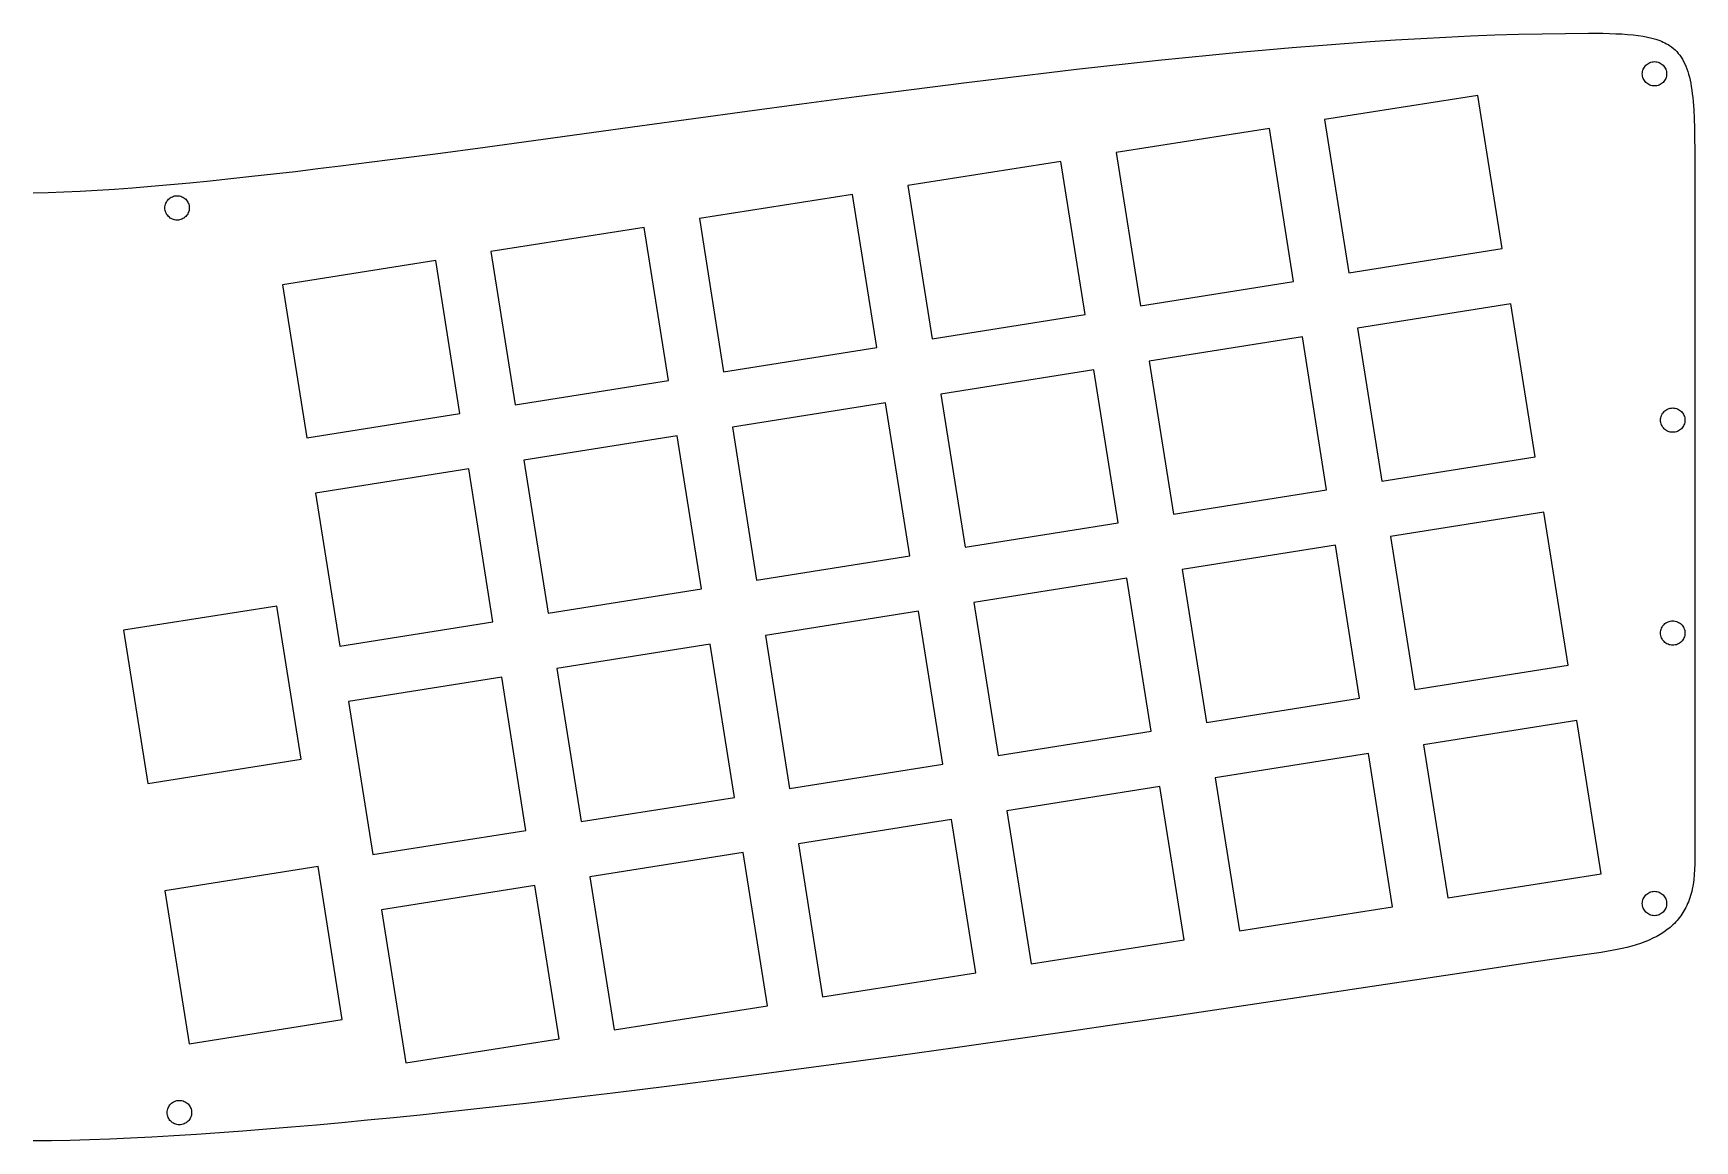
# Model space of a CAD drawing. Extents: x 5 to 305, y 5 to 105.
# Drawn here: x 155 to 305, y 5 to 105 of the extents above; entities that cross this region are included whole.
import ezdxf

# ---------------------------------------------------------------- set-up
doc = ezdxf.new("R2010")
doc.units = 0
doc.layers.get('0').update_dxf_attribs({"linetype": 'CONTINUOUS'})

msp = doc.modelspace()

# ---------------------------------------------------------------- linework, layer by layer
at = {"color": 7}
for p, q in [((266.27486, 103.500027), (268.658515, 103.706801)), ((268.658515, 103.706801), (271.023735, 103.900657)), ((271.023735, 103.900657), (273.369037, 104.080964)), ((273.369037, 104.080964), (275.69294, 104.247091)), ((275.69294, 104.247091), (277.99396, 104.398408)), ((277.99396, 104.398408), (280.270615, 104.534284)), ((280.270615, 104.534284), (282.52142, 104.65409)), ((282.52142, 104.65409), (284.744895, 104.757193)), ((284.744895, 104.757193), (286.939556, 104.842965)), ((286.939556, 104.842965), (289.103919, 104.910774)), ((289.103919, 104.910774), (291.236504, 104.959989)), ((291.236504, 104.959989), (293.335825, 104.989981)), ((293.335825, 104.989981), (295.400402, 105.000118)), ((295.400402, 105.000118), (296.065614, 104.997908)), ((296.065614, 104.997908), (296.699824, 104.990705)), ((296.699824, 104.990705), (297.303758, 104.977646)), ((297.303758, 104.977646), (297.87814, 104.95787)), ((297.87814, 104.95787), (298.423695, 104.930517)), ((298.423695, 104.930517), (298.941149, 104.894723)), ((298.941149, 104.894723), (299.431225, 104.849629)), ((299.431225, 104.849629), (299.89465, 104.794372)), ((299.89465, 104.794372), (300.332147, 104.728092)), ((300.332147, 104.728092), (300.744442, 104.649926)), ((300.744442, 104.649926), (301.132259, 104.559013)), ((301.132259, 104.559013), (301.496325, 104.454492)), ((301.496325, 104.454492), (301.669676, 104.396859)), ((301.669676, 104.396859), (301.837362, 104.335501)), ((301.837362, 104.335501), (301.999472, 104.27031)), ((301.999472, 104.27031), (302.156097, 104.201179)), ((302.156097, 104.201179), (302.307327, 104.128)), ((302.307327, 104.128), (302.453254, 104.050665)), ((302.453254, 104.050665), (302.593967, 103.969066)), ((302.593967, 103.969066), (302.729558, 103.883097)), ((302.729558, 103.883097), (302.904097, 103.760318)), ((302.904097, 103.760318), (303.069745, 103.629167)), ((303.069745, 103.629167), (303.226722, 103.489379)), ((249.197668, 101.743855), (251.668846, 102.023403)), ((251.668846, 102.023403), (254.131968, 102.294447)), ((254.131968, 102.294447), (256.585553, 102.556356)), ((256.585553, 102.556356), (259.028118, 102.808499)), ((259.028118, 102.808499), (261.458179, 103.050245)), ((261.458179, 103.050245), (263.874254, 103.280965)), ((263.874254, 103.280965), (266.27486, 103.500027)), ((300.455339, 101.950313), (300.518621, 102.034994)), ((300.518621, 102.034994), (300.589577, 102.113126)), ((300.589577, 102.113126), (300.667653, 102.184153)), ((300.667653, 102.184153), (300.752301, 102.247517)), ((300.752301, 102.247517), (300.842968, 102.302662)), ((300.842968, 102.302662), (300.939103, 102.349029)), ((300.939103, 102.349029), (301.040156, 102.386063)), ((301.040156, 102.386063), (301.145575, 102.413205)), ((301.145575, 102.413205), (301.254809, 102.429899)), ((301.254809, 102.429899), (301.367307, 102.435587)), ((301.367307, 102.435587), (301.479578, 102.429899)), ((301.367307, 102.435587), (301.367307, 102.435587)), ((301.479578, 102.429899), (301.588643, 102.413205)), ((301.588643, 102.413205), (301.693946, 102.386063)), ((301.693946, 102.386063), (301.794929, 102.349029)), ((301.794929, 102.349029), (301.891035, 102.302662)), ((301.891035, 102.302662), (301.981707, 102.247517)), ((301.981707, 102.247517), (302.066388, 102.184153)), ((302.066388, 102.184153), (302.14452, 102.113126)), ((302.14452, 102.113126), (302.215547, 102.034994)), ((302.215547, 102.034994), (302.278911, 101.950313)), ((303.226722, 103.489379), (303.375249, 103.340694)), ((303.375249, 103.340694), (303.515547, 103.182848)), ((303.515547, 103.182848), (303.647837, 103.015579)), ((303.647837, 103.015579), (303.772338, 102.838624)), ((303.772338, 102.838624), (303.889273, 102.651722)), ((303.889273, 102.651722), (303.998862, 102.45461)), ((303.998862, 102.45461), (304.101326, 102.247025)), ((304.101326, 102.247025), (304.196886, 102.028705)), ((304.196886, 102.028705), (304.285762, 101.799388)), ((234.284487, 99.923273), (239.262065, 100.553223)), ((239.262065, 100.553223), (241.750634, 100.860486)), ((241.750634, 100.860486), (244.23708, 101.161765)), ((244.23708, 101.161765), (246.719919, 101.456432)), ((246.719919, 101.456432), (249.197668, 101.743855)), ((300.267632, 101.335913), (300.273306, 101.448184)), ((300.273306, 101.223415), (300.267632, 101.335913)), ((300.273306, 101.448184), (300.289958, 101.557249)), ((300.289958, 101.11418), (300.273306, 101.223415)), ((300.289958, 101.557249), (300.317039, 101.662552)), ((300.317039, 101.008762), (300.289958, 101.11418)), ((300.317039, 101.662552), (300.353997, 101.763535)), ((300.353997, 100.907709), (300.317039, 101.008762)), ((300.353997, 101.763535), (300.40028, 101.859641)), ((300.40028, 100.811574), (300.353997, 100.907709)), ((300.40028, 101.859641), (300.455339, 101.950313)), ((300.455339, 100.720907), (300.40028, 100.811574)), ((300.518621, 100.636259), (300.455339, 100.720907)), ((300.589577, 100.558182), (300.518621, 100.636259)), ((300.667653, 100.487227), (300.589577, 100.558182)), ((302.14452, 100.558182), (302.066388, 100.487227)), ((302.215547, 100.636259), (302.14452, 100.558182)), ((302.278911, 100.720907), (302.215547, 100.636259)), ((302.278911, 101.950313), (302.334056, 101.859641)), ((302.334056, 100.811574), (302.278911, 100.720907)), ((302.334056, 101.859641), (302.380423, 101.763535)), ((302.380423, 100.907709), (302.334056, 100.811574)), ((302.380423, 101.763535), (302.417457, 101.662552)), ((302.417457, 101.008762), (302.380423, 100.907709)), ((302.417457, 101.662552), (302.444599, 101.557249)), ((302.444599, 101.11418), (302.417457, 101.008762)), ((302.444599, 101.557249), (302.461293, 101.448184)), ((302.461293, 101.223415), (302.444599, 101.11418)), ((302.461293, 101.448184), (302.466981, 101.335913)), ((302.466981, 101.335913), (302.461293, 101.223415)), ((304.285762, 101.799388), (304.368175, 101.558811)), ((304.368175, 101.558811), (304.444347, 101.306711)), ((304.444347, 101.306711), (304.514498, 101.042827)), ((304.514498, 101.042827), (304.578848, 100.766896)), ((304.578848, 100.766896), (304.637619, 100.478655)), ((224.369089, 98.619324), (229.316208, 99.276958)), ((229.316208, 99.276958), (234.284487, 99.923273)), ((285.415137, 99.387367), (271.586523, 97.197664)), ((287.604839, 85.560131), (285.415137, 99.387367)), ((300.752301, 100.423945), (300.667653, 100.487227)), ((300.842968, 100.368886), (300.752301, 100.423945)), ((300.939103, 100.322603), (300.842968, 100.368886)), ((301.040156, 100.285645), (300.939103, 100.322603)), ((301.145575, 100.258564), (301.040156, 100.285645)), ((301.254809, 100.241912), (301.145575, 100.258564)), ((301.367307, 100.236238), (301.254809, 100.241912)), ((301.479578, 100.241912), (301.367307, 100.236238)), ((301.588643, 100.258564), (301.479578, 100.241912)), ((301.693946, 100.285645), (301.588643, 100.258564)), ((301.794929, 100.322603), (301.693946, 100.285645)), ((301.891035, 100.368886), (301.794929, 100.322603)), ((301.981707, 100.423945), (301.891035, 100.368886)), ((302.066388, 100.487227), (301.981707, 100.423945)), ((304.637619, 100.478655), (304.691031, 100.177843)), ((304.691031, 100.177843), (304.739306, 99.864196)), ((304.739306, 99.864196), (304.782664, 99.537452)), ((304.782664, 99.537452), (304.821326, 99.197349)), ((304.821326, 99.197349), (304.855512, 98.843625)), ((209.773325, 96.628944), (219.454995, 97.955414)), ((219.454995, 97.955414), (224.369089, 98.619324)), ((304.855512, 98.843625), (304.911342, 98.094262)), ((304.911342, 98.094262), (304.951921, 97.287264)), ((200.366097, 95.337902), (209.773325, 96.628944)), ((266.599403, 96.408048), (252.772168, 94.216967)), ((268.790484, 82.579435), (266.599403, 96.408048)), ((271.586523, 97.197664), (273.776226, 83.370429)), ((304.951921, 97.287264), (304.979016, 96.420531)), ((304.979016, 96.420531), (304.994392, 95.491965)), ((191.328211, 94.122643), (195.795055, 94.718278)), ((195.795055, 94.718278), (200.366097, 95.337902)), ((304.994392, 95.491965), (304.999817, 94.499465)), ((180.694811, 92.771616), (182.754564, 93.023521)), ((182.754564, 93.023521), (186.977426, 93.556043)), ((186.977426, 93.556043), (191.328211, 94.122643)), ((247.78367, 93.427352), (233.956434, 91.237649)), ((249.97475, 79.600116), (247.78367, 93.427352)), ((252.772168, 94.216967), (254.961871, 80.389732)), ((304.999817, 94.499465), (305.004468, 81.530189)), ((169.153198, 91.500889), (170.972136, 91.680869)), ((170.972136, 91.680869), (172.834916, 91.874413)), ((172.834916, 91.874413), (174.740056, 92.08089)), ((174.740056, 92.08089), (176.686074, 92.29967)), ((176.686074, 92.29967), (178.671487, 92.530122)), ((178.671487, 92.530122), (180.694811, 92.771616)), ((155.000357, 90.595482), (156.357982, 90.625013)), ((156.357982, 90.625013), (157.772795, 90.673783)), ((157.772795, 90.673783), (159.243313, 90.741161)), ((159.243313, 90.741161), (160.768054, 90.826516)), ((160.768054, 90.826516), (162.345535, 90.929219)), ((162.345535, 90.929219), (163.974272, 91.048638)), ((163.974272, 91.048638), (165.652784, 91.184143)), ((165.652784, 91.184143), (167.379587, 91.335104)), ((167.141061, 89.927305), (167.212016, 90.00551)), ((167.212016, 90.00551), (167.290093, 90.076594)), ((167.290093, 90.076594), (167.37474, 90.140001)), ((167.37474, 90.140001), (167.465407, 90.195176)), ((167.379587, 91.335104), (169.153198, 91.500889)), ((167.465407, 90.195176), (167.561542, 90.241564)), ((167.561542, 90.241564), (167.662595, 90.27861)), ((167.662595, 90.27861), (167.768014, 90.305759)), ((167.768014, 90.305759), (167.877248, 90.322455)), ((167.877248, 90.322455), (167.989746, 90.328144)), ((167.989746, 90.328144), (168.102017, 90.322455)), ((167.989746, 90.328144), (167.989746, 90.328144)), ((168.102017, 90.322455), (168.211083, 90.305759)), ((168.211083, 90.305759), (168.316386, 90.27861)), ((168.316386, 90.27861), (168.417369, 90.241564)), ((168.417369, 90.241564), (168.513475, 90.195176)), ((168.513475, 90.195176), (168.604147, 90.140001)), ((168.604147, 90.140001), (168.688827, 90.076594)), ((168.688827, 90.076594), (168.76696, 90.00551)), ((168.76696, 90.00551), (168.837986, 89.927305)), ((228.967936, 90.448033), (215.140701, 88.256952)), ((231.157639, 76.61942), (228.967936, 90.448033)), ((233.956434, 91.237649), (236.146137, 77.409036)), ((166.890072, 89.227091), (166.895745, 89.339605)), ((166.895745, 89.11482), (166.890072, 89.227091)), ((166.895745, 89.339605), (166.912397, 89.448883)), ((166.912397, 89.005755), (166.895745, 89.11482)), ((166.912397, 89.448883), (166.939478, 89.554369)), ((166.939478, 88.900452), (166.912397, 89.005755)), ((166.939478, 89.554369), (166.976436, 89.65551)), ((166.976436, 88.799469), (166.939478, 88.900452)), ((166.976436, 89.65551), (167.02272, 89.75175)), ((167.02272, 88.703363), (166.976436, 88.799469)), ((167.02272, 89.75175), (167.077778, 89.842533)), ((167.077778, 88.612691), (167.02272, 88.703363)), ((167.077778, 89.842533), (167.141061, 89.927305)), ((167.141061, 88.52801), (167.077778, 88.612691)), ((167.212016, 88.449878), (167.141061, 88.52801)), ((168.837986, 88.52801), (168.76696, 88.449878)), ((168.837986, 89.927305), (168.901351, 89.842533)), ((168.901351, 88.612691), (168.837986, 88.52801)), ((168.901351, 89.842533), (168.956495, 89.75175)), ((168.956495, 88.703363), (168.901351, 88.612691)), ((168.956495, 89.75175), (169.002863, 89.65551)), ((169.002863, 88.799469), (168.956495, 88.703363)), ((169.002863, 89.65551), (169.039896, 89.554369)), ((169.039896, 88.900452), (169.002863, 88.799469)), ((169.039896, 89.554369), (169.067038, 89.448883)), ((169.067038, 89.005755), (169.039896, 88.900452)), ((169.067038, 89.448883), (169.083732, 89.339605)), ((169.083732, 89.11482), (169.067038, 89.005755)), ((169.083732, 89.339605), (169.089421, 89.227091)), ((169.089421, 89.227091), (169.083732, 89.11482)), ((167.290093, 88.378851), (167.212016, 88.449878)), ((167.37474, 88.315487), (167.290093, 88.378851)), ((167.465407, 88.260342), (167.37474, 88.315487)), ((167.561542, 88.213975), (167.465407, 88.260342)), ((167.662595, 88.176941), (167.561542, 88.213975)), ((167.768014, 88.149799), (167.662595, 88.176941)), ((167.877248, 88.133105), (167.768014, 88.149799)), ((167.989746, 88.127417), (167.877248, 88.133105)), ((168.102017, 88.133105), (167.989746, 88.127417)), ((168.211083, 88.149799), (168.102017, 88.133105)), ((168.316386, 88.176941), (168.211083, 88.149799)), ((168.417369, 88.213975), (168.316386, 88.176941)), ((168.513475, 88.260342), (168.417369, 88.213975)), ((168.604147, 88.315487), (168.513475, 88.260342)), ((168.688827, 88.378851), (168.604147, 88.315487)), ((168.76696, 88.449878), (168.688827, 88.378851)), ((210.152203, 87.467336), (196.324967, 85.277634)), ((212.341905, 73.640101), (210.152203, 87.467336)), ((215.140701, 88.256952), (217.330404, 74.429717)), ((273.776226, 83.370429), (287.604839, 85.560131)), ((191.336469, 84.48664), (177.510612, 82.296937)), ((193.526172, 70.659405), (191.336469, 84.48664)), ((196.324967, 85.277634), (198.51467, 71.44902)), ((254.961871, 80.389732), (268.790484, 82.579435)), ((177.510612, 82.296937), (179.700315, 68.469702)), ((305.004468, 81.530189), (305.003951, 62.249927)), ((236.146137, 77.409036), (249.97475, 79.600116)), ((288.394455, 80.573011), (274.56722, 78.383309)), ((290.584158, 66.744398), (288.394455, 80.573011)), ((274.56722, 78.383309), (276.756923, 64.554695)), ((217.330404, 74.429717), (231.157639, 76.61942)), ((269.5801, 77.592315), (255.751487, 75.402612)), ((271.769803, 63.763701), (269.5801, 77.592315)), ((255.751487, 75.402612), (257.942567, 61.573999)), ((198.51467, 71.44902), (212.341905, 73.640101)), ((250.764366, 74.611618), (236.935753, 72.421915)), ((252.954069, 60.784383), (250.764366, 74.611618)), ((236.935753, 72.421915), (239.126834, 58.593302)), ((179.700315, 68.469702), (193.526172, 70.659405)), ((231.948633, 71.632299), (218.12002, 69.441219)), ((234.138336, 57.803686), (231.948633, 71.632299)), ((302.002346, 70.494471), (302.048734, 70.590577)), ((302.048734, 70.590577), (302.103909, 70.681249)), ((302.103909, 70.681249), (302.167316, 70.765929)), ((302.167316, 70.765929), (302.238399, 70.844062)), ((302.238399, 70.844062), (302.316605, 70.915088)), ((302.316605, 70.915088), (302.401376, 70.978453)), ((302.401376, 70.978453), (302.49216, 71.033597)), ((302.49216, 71.033597), (302.588399, 71.079965)), ((302.588399, 71.079965), (302.68954, 71.116998)), ((302.68954, 71.116998), (302.795027, 71.14414)), ((302.795027, 71.14414), (302.904305, 71.160834)), ((302.904305, 71.160834), (303.016819, 71.166523)), ((303.016819, 71.166523), (303.12909, 71.160834)), ((303.016819, 71.166523), (303.016819, 71.166523)), ((303.12909, 71.160834), (303.238155, 71.14414)), ((303.238155, 71.14414), (303.343458, 71.116998)), ((303.343458, 71.116998), (303.444441, 71.079965)), ((303.444441, 71.079965), (303.540547, 71.033597)), ((303.540547, 71.033597), (303.631219, 70.978453)), ((303.631219, 70.978453), (303.7159, 70.915088)), ((303.7159, 70.915088), (303.794032, 70.844062)), ((303.794032, 70.844062), (303.865059, 70.765929)), ((303.865059, 70.765929), (303.928423, 70.681249)), ((303.928423, 70.681249), (303.983568, 70.590577)), ((303.983568, 70.590577), (304.029935, 70.494471)), ((218.12002, 69.441219), (220.3111, 55.613984)), ((301.915766, 70.066848), (301.921455, 70.179119)), ((301.921455, 69.954334), (301.915766, 70.066848)), ((301.921455, 70.179119), (301.938151, 70.288185)), ((301.938151, 69.845057), (301.921455, 69.954334)), ((301.938151, 70.288185), (301.9653, 70.393488)), ((301.9653, 69.73957), (301.938151, 69.845057)), ((301.9653, 70.393488), (302.002346, 70.494471)), ((302.002346, 69.638429), (301.9653, 69.73957)), ((302.048734, 69.542189), (302.002346, 69.638429)), ((302.103909, 69.451406), (302.048734, 69.542189)), ((302.167316, 69.366634), (302.103909, 69.451406)), ((302.238399, 69.288429), (302.167316, 69.366634)), ((302.316605, 69.217345), (302.238399, 69.288429)), ((302.401376, 69.153938), (302.316605, 69.217345)), ((302.49216, 69.098763), (302.401376, 69.153938)), ((302.588399, 69.052375), (302.49216, 69.098763)), ((302.68954, 69.015329), (302.588399, 69.052375)), ((302.795027, 68.988181), (302.68954, 69.015329)), ((303.343458, 69.015329), (303.238155, 68.988181)), ((303.444441, 69.052375), (303.343458, 69.015329)), ((303.540547, 69.098763), (303.444441, 69.052375)), ((303.631219, 69.153938), (303.540547, 69.098763)), ((303.7159, 69.217345), (303.631219, 69.153938)), ((303.794032, 69.288429), (303.7159, 69.217345)), ((303.865059, 69.366634), (303.794032, 69.288429)), ((303.928423, 69.451406), (303.865059, 69.366634)), ((303.983568, 69.542189), (303.928423, 69.451406)), ((304.029935, 69.638429), (303.983568, 69.542189)), ((304.029935, 70.494471), (304.066968, 70.393488)), ((304.066968, 69.73957), (304.029935, 69.638429)), ((304.066968, 70.393488), (304.094111, 70.288185)), ((304.094111, 69.845057), (304.066968, 69.73957)), ((304.094111, 70.288185), (304.110805, 70.179119)), ((304.110805, 69.954334), (304.094111, 69.845057)), ((304.110805, 70.179119), (304.116493, 70.066848)), ((304.116493, 70.066848), (304.110805, 69.954334)), ((213.132899, 68.651603), (199.305664, 66.4619)), ((215.322602, 54.824368), (213.132899, 68.651603)), ((302.904305, 68.971484), (302.795027, 68.988181)), ((303.016819, 68.965796), (302.904305, 68.971484)), ((303.12909, 68.971484), (303.016819, 68.965796)), ((303.238155, 68.988181), (303.12909, 68.971484)), ((199.305664, 66.4619), (201.495367, 52.633287)), ((276.756923, 64.554695), (290.584158, 66.744398)), ((194.317166, 65.670906), (180.489931, 63.481204)), ((196.506869, 51.843671), (194.317166, 65.670906)), ((180.489931, 63.481204), (182.679633, 49.653968)), ((257.942567, 61.573999), (271.769803, 63.763701)), ((291.375152, 61.757278), (277.546539, 59.567575)), ((293.564855, 47.930043), (291.375152, 61.757278)), ((305.003951, 62.249927), (304.999817, 30.000388)), ((239.126834, 58.593302), (252.954069, 60.784383)), ((272.559418, 58.777959), (258.732183, 56.586878)), ((274.749121, 44.949346), (272.559418, 58.777959)), ((277.546539, 59.567575), (279.736241, 45.738962)), ((220.3111, 55.613984), (234.138336, 57.803686)), ((253.743685, 55.797263), (239.91645, 53.60756)), ((255.934766, 41.968649), (253.743685, 55.797263)), ((258.732183, 56.586878), (260.921886, 42.759643)), ((201.495367, 52.633287), (215.322602, 54.824368)), ((176.99247, 53.283721), (163.165234, 51.094018)), ((179.182172, 39.456486), (176.99247, 53.283721)), ((234.927951, 52.816566), (221.100716, 50.626863)), ((237.119032, 38.989331), (234.927951, 52.816566)), ((239.91645, 53.60756), (242.106152, 39.778947)), ((163.165234, 51.094018), (165.354937, 37.266783)), ((182.679633, 49.653968), (196.506869, 51.843671)), ((301.921455, 50.954335), (301.938151, 51.063569)), ((301.938151, 51.063569), (301.9653, 51.168988)), ((301.9653, 51.168988), (302.002346, 51.270041)), ((302.002346, 51.270041), (302.048734, 51.366176)), ((302.048734, 51.366176), (302.103909, 51.456843)), ((302.103909, 51.456843), (302.167316, 51.541491)), ((302.167316, 51.541491), (302.238399, 51.619568)), ((302.238399, 51.619568), (302.316605, 51.690523)), ((302.316605, 51.690523), (302.401376, 51.753805)), ((302.401376, 51.753805), (302.49216, 51.808864)), ((302.49216, 51.808864), (302.588399, 51.855147)), ((302.588399, 51.855147), (302.68954, 51.892105)), ((302.68954, 51.892105), (302.795027, 51.919186)), ((302.795027, 51.919186), (302.904305, 51.935838)), ((302.904305, 51.935838), (303.016819, 51.941512)), ((303.016819, 51.941512), (303.12909, 51.935838)), ((303.016819, 51.941512), (303.016819, 51.941512)), ((303.12909, 51.935838), (303.238155, 51.919186)), ((303.238155, 51.919186), (303.343458, 51.892105)), ((303.343458, 51.892105), (303.444441, 51.855147)), ((303.444441, 51.855147), (303.540547, 51.808864)), ((303.540547, 51.808864), (303.631219, 51.753805)), ((303.631219, 51.753805), (303.7159, 51.690523)), ((303.7159, 51.690523), (303.794032, 51.619568)), ((303.794032, 51.619568), (303.865059, 51.541491)), ((303.865059, 51.541491), (303.928423, 51.456843)), ((303.928423, 51.456843), (303.983568, 51.366176)), ((303.983568, 51.366176), (304.029935, 51.270041)), ((304.029935, 51.270041), (304.066968, 51.168988)), ((304.066968, 51.168988), (304.094111, 51.063569)), ((304.094111, 51.063569), (304.110805, 50.954335)), ((216.112218, 49.837247), (202.284983, 47.647545)), ((218.303299, 36.008634), (216.112218, 49.837247)), ((221.100716, 50.626863), (223.290419, 36.799628)), ((301.915766, 50.841837), (301.921455, 50.954335)), ((301.921455, 50.729566), (301.915766, 50.841837)), ((301.938151, 50.620501), (301.921455, 50.729566)), ((301.9653, 50.515198), (301.938151, 50.620501)), ((302.002346, 50.414215), (301.9653, 50.515198)), ((302.048734, 50.318109), (302.002346, 50.414215)), ((302.103909, 50.227437), (302.048734, 50.318109)), ((302.167316, 50.142756), (302.103909, 50.227437)), ((302.238399, 50.064624), (302.167316, 50.142756)), ((302.316605, 49.993597), (302.238399, 50.064624)), ((302.401376, 49.930233), (302.316605, 49.993597)), ((302.49216, 49.875088), (302.401376, 49.930233)), ((302.588399, 49.828721), (302.49216, 49.875088)), ((302.68954, 49.791687), (302.588399, 49.828721)), ((302.795027, 49.764545), (302.68954, 49.791687)), ((302.904305, 49.747851), (302.795027, 49.764545)), ((303.016819, 49.742163), (302.904305, 49.747851)), ((303.12909, 49.747851), (303.016819, 49.742163)), ((303.238155, 49.764545), (303.12909, 49.747851)), ((303.343458, 49.791687), (303.238155, 49.764545)), ((303.444441, 49.828721), (303.343458, 49.791687)), ((303.540547, 49.875088), (303.444441, 49.828721)), ((303.631219, 49.930233), (303.540547, 49.875088)), ((303.7159, 49.993597), (303.631219, 49.930233)), ((303.794032, 50.064624), (303.7159, 49.993597)), ((303.865059, 50.142756), (303.794032, 50.064624)), ((303.928423, 50.227437), (303.865059, 50.142756)), ((303.983568, 50.318109), (303.928423, 50.227437)), ((304.029935, 50.414215), (303.983568, 50.318109)), ((304.066968, 50.515198), (304.029935, 50.414215)), ((304.094111, 50.620501), (304.066968, 50.515198)), ((304.110805, 50.729566), (304.094111, 50.620501)), ((304.110805, 50.954335), (304.116493, 50.841837)), ((304.116493, 50.841837), (304.110805, 50.729566)), ((197.297862, 46.856551), (183.469249, 44.666848)), ((199.487565, 33.027937), (197.297862, 46.856551)), ((202.284983, 47.647545), (204.474685, 33.818931)), ((279.736241, 45.738962), (293.564855, 47.930043)), ((183.469249, 44.666848), (185.658952, 30.838235)), ((260.921886, 42.759643), (274.749121, 44.949346)), ((294.35447, 42.941544), (280.527235, 40.751842)), ((296.545551, 29.114309), (294.35447, 42.941544)), ((242.106152, 39.778947), (255.934766, 41.968649)), ((280.527235, 40.751842), (282.716938, 26.923228)), ((165.354937, 37.266783), (179.182172, 39.456486)), ((275.540115, 39.962226), (261.71288, 37.771145)), ((277.729818, 26.133612), (275.540115, 39.962226)), ((223.290419, 36.799628), (237.119032, 38.989331)), ((261.71288, 37.771145), (263.902582, 23.94391)), ((204.474685, 33.818931), (218.303299, 36.008634)), ((256.724381, 36.981529), (242.895768, 34.791826)), ((258.914084, 23.154294), (256.724381, 36.981529)), ((242.895768, 34.791826), (245.086849, 20.963213)), ((185.658952, 30.838235), (199.487565, 33.027937)), ((237.908648, 34.000832), (224.080035, 31.81113)), ((240.098351, 20.173597), (237.908648, 34.000832)), ((224.080035, 31.81113), (226.271115, 17.983895)), ((219.092914, 31.021514), (205.264301, 28.831811)), ((221.282617, 17.194279), (219.092914, 31.021514)), ((180.717307, 29.764743), (166.890072, 27.57504)), ((182.90701, 15.93613), (180.717307, 29.764743)), ((205.264301, 28.831811), (207.455382, 15.003198)), ((282.716938, 26.923228), (296.545551, 29.114309)), ((304.918465, 28.574471), (304.855623, 28.138914)), ((304.963553, 29.029594), (304.918465, 28.574471)), ((304.990724, 29.504746), (304.963553, 29.029594)), ((304.999817, 30.000388), (304.990724, 29.504746)), ((166.890072, 27.57504), (169.079774, 13.746427)), ((200.278559, 28.040817), (186.449946, 25.851115)), ((202.468262, 14.213582), (200.278559, 28.040817)), ((300.40028, 26.949037), (300.455339, 27.039821)), ((300.455339, 27.039821), (300.518621, 27.124592)), ((300.518621, 27.124592), (300.589577, 27.202798)), ((300.589577, 27.202798), (300.667653, 27.273881)), ((300.667653, 27.273881), (300.752301, 27.337288)), ((300.752301, 27.337288), (300.842968, 27.392463)), ((300.842968, 27.392463), (300.939103, 27.438851)), ((300.939103, 27.438851), (301.040156, 27.475897)), ((301.040156, 27.475897), (301.145575, 27.503046)), ((301.145575, 27.503046), (301.254809, 27.519742)), ((301.254809, 27.519742), (301.367307, 27.525431)), ((301.367307, 27.525431), (301.479578, 27.519742)), ((301.367307, 27.525431), (301.367307, 27.525431)), ((301.479578, 27.519742), (301.588643, 27.503046)), ((301.588643, 27.503046), (301.693946, 27.475897)), ((301.693946, 27.475897), (301.794929, 27.438851)), ((301.794929, 27.438851), (301.891035, 27.392463)), ((301.891035, 27.392463), (301.981707, 27.337288)), ((301.981707, 27.337288), (302.066388, 27.273881)), ((302.066388, 27.273881), (302.14452, 27.202798)), ((302.14452, 27.202798), (302.215547, 27.124592)), ((302.215547, 27.124592), (302.278911, 27.039821)), ((302.278911, 27.039821), (302.334056, 26.949037)), ((304.621908, 27.132584), (304.562193, 26.94501)), ((304.677326, 27.324646), (304.621908, 27.132584)), ((304.728426, 27.521251), (304.677326, 27.324646)), ((304.77519, 27.722459), (304.728426, 27.521251)), ((304.855623, 28.138914), (304.77519, 27.722459)), ((186.449946, 25.851115), (188.639648, 12.023879)), ((263.902582, 23.94391), (277.729818, 26.133612)), ((300.267632, 26.424378), (300.273306, 26.536892)), ((300.273306, 26.312107), (300.267632, 26.424378)), ((300.273306, 26.536892), (300.289958, 26.64617)), ((300.289958, 26.203042), (300.273306, 26.312107)), ((300.289958, 26.64617), (300.317039, 26.751657)), ((300.317039, 26.097739), (300.289958, 26.203042)), ((300.317039, 26.751657), (300.353997, 26.852798)), ((300.353997, 25.996756), (300.317039, 26.097739)), ((300.353997, 26.852798), (300.40028, 26.949037)), ((300.40028, 25.90065), (300.353997, 25.996756)), ((300.455339, 25.809978), (300.40028, 25.90065)), ((300.518621, 25.725297), (300.455339, 25.809978)), ((300.589577, 25.647165), (300.518621, 25.725297)), ((300.667653, 25.576138), (300.589577, 25.647165)), ((300.752301, 25.512774), (300.667653, 25.576138)), ((300.842968, 25.45763), (300.752301, 25.512774)), ((301.981707, 25.512774), (301.891035, 25.45763)), ((302.066388, 25.576138), (301.981707, 25.512774)), ((302.14452, 25.647165), (302.066388, 25.576138)), ((302.215547, 25.725297), (302.14452, 25.647165)), ((302.278911, 25.809978), (302.215547, 25.725297)), ((302.334056, 25.90065), (302.278911, 25.809978)), ((302.334056, 26.949037), (302.380423, 26.852798)), ((302.380423, 25.996756), (302.334056, 25.90065)), ((302.380423, 26.852798), (302.417457, 26.751657)), ((302.417457, 26.097739), (302.380423, 25.996756)), ((302.417457, 26.751657), (302.444599, 26.64617)), ((302.444599, 26.203042), (302.417457, 26.097739)), ((302.444599, 26.64617), (302.461293, 26.536892)), ((302.461293, 26.312107), (302.444599, 26.203042)), ((302.461293, 26.536892), (302.466981, 26.424378)), ((302.466981, 26.424378), (302.461293, 26.312107)), ((303.932222, 25.598998), (303.834748, 25.449202)), ((304.025582, 25.75276), (303.932222, 25.598998)), ((304.114807, 25.910546), (304.025582, 25.75276)), ((304.199877, 26.072415), (304.114807, 25.910546)), ((304.280772, 26.238423), (304.199877, 26.072415)), ((304.357471, 26.408629), (304.280772, 26.238423)), ((304.429955, 26.58309), (304.357471, 26.408629)), ((304.498202, 26.761864), (304.429955, 26.58309)), ((304.562193, 26.94501), (304.498202, 26.761864)), ((300.939103, 25.411262), (300.842968, 25.45763)), ((301.040156, 25.374229), (300.939103, 25.411262)), ((301.145575, 25.347086), (301.040156, 25.374229)), ((301.254809, 25.330392), (301.145575, 25.347086)), ((301.367307, 25.324704), (301.254809, 25.330392)), ((301.479578, 25.330392), (301.367307, 25.324704)), ((301.588643, 25.347086), (301.479578, 25.330392)), ((301.693946, 25.374229), (301.588643, 25.347086)), ((301.794929, 25.411262), (301.693946, 25.374229)), ((301.891035, 25.45763), (301.794929, 25.411262)), ((302.496758, 24.046695), (302.202367, 23.836492)), ((302.775663, 24.269988), (302.496758, 24.046695)), ((303.038919, 24.506834), (302.775663, 24.269988)), ((303.164629, 24.630484), (303.038919, 24.506834)), ((303.286365, 24.757696), (303.164629, 24.630484)), ((303.404109, 24.888527), (303.286365, 24.757696)), ((303.517839, 25.023035), (303.404109, 24.888527)), ((303.627536, 25.161278), (303.517839, 25.023035)), ((303.733179, 25.303315), (303.627536, 25.161278)), ((303.834748, 25.449202), (303.733179, 25.303315)), ((245.086849, 20.963213), (258.914084, 23.154294)), ((299.309172, 22.570626), (298.882695, 22.457424)), ((299.721622, 22.692755), (299.309172, 22.570626)), ((300.119881, 22.824275), (299.721622, 22.692755)), ((300.503788, 22.965648), (300.119881, 22.824275)), ((300.87318, 23.117336), (300.503788, 22.965648)), ((301.227896, 23.279802), (300.87318, 23.117336)), ((301.567774, 23.453509), (301.227896, 23.279802)), ((301.892652, 23.638918), (301.567774, 23.453509)), ((302.202367, 23.836492), (301.892652, 23.638918)), ((290.656458, 21.143655), (283.720061, 20.10321)), ((293.740663, 21.60026), (290.656458, 21.143655)), ((296.54555, 22.009144), (293.740663, 21.60026)), ((297.03974, 22.084645), (296.54555, 22.009144)), ((297.520711, 22.16676), (297.03974, 22.084645)), ((297.988302, 22.255954), (297.520711, 22.16676)), ((298.442351, 22.352687), (297.988302, 22.255954)), ((298.882695, 22.457424), (298.442351, 22.352687)), ((226.271115, 17.983895), (240.098351, 20.173597)), ((283.720061, 20.10321), (275.876285, 18.919653)), ((275.876285, 18.919653), (267.265061, 17.62483)), ((207.455382, 15.003198), (221.282617, 17.194279)), ((267.265061, 17.62483), (258.026314, 16.250586)), ((169.079774, 13.746427), (182.90701, 15.93613)), ((253.215348, 15.543634), (248.299975, 14.828768)), ((258.026314, 16.250586), (253.215348, 15.543634)), ((188.639648, 12.023879), (202.468262, 14.213582)), ((243.297685, 14.109971), (238.225969, 13.391222)), ((248.299975, 14.828768), (243.297685, 14.109971)), ((233.10232, 12.676502), (227.944227, 11.969791)), ((238.225969, 13.391222), (233.10232, 12.676502)), ((217.594676, 10.596323), (212.438199, 9.937527)), ((222.769182, 11.275072), (217.594676, 10.596323)), ((227.944227, 11.969791), (222.769182, 11.275072)), ((207.317243, 9.302663), (204.775551, 8.99545)), ((212.438199, 9.937527), (207.317243, 9.302663)), ((167.098155, 7.543877), (167.103829, 7.656391)), ((167.103829, 7.431606), (167.098155, 7.543877)), ((167.103829, 7.656391), (167.120481, 7.765669)), ((167.120481, 7.765669), (167.147562, 7.871156)), ((167.147562, 7.871156), (167.18452, 7.972296)), ((167.18452, 7.972296), (167.230803, 8.068536)), ((167.230803, 8.068536), (167.285862, 8.159319)), ((167.285862, 8.159319), (167.349144, 8.244091)), ((167.349144, 8.244091), (167.4201, 8.322296)), ((167.4201, 8.322296), (167.498176, 8.39338)), ((167.498176, 8.39338), (167.582824, 8.456787)), ((167.582824, 8.456787), (167.673491, 8.511962)), ((167.673491, 8.511962), (167.769626, 8.55835)), ((167.769626, 8.55835), (167.870679, 8.595396)), ((167.870679, 8.595396), (167.976098, 8.622545)), ((167.976098, 8.622545), (168.085332, 8.639241)), ((168.085332, 8.639241), (168.19783, 8.64493)), ((168.19783, 8.64493), (168.310328, 8.639241)), ((168.19783, 8.64493), (168.19783, 8.64493)), ((168.310328, 8.639241), (168.419562, 8.622545)), ((168.419562, 8.622545), (168.524981, 8.595396)), ((168.524981, 8.595396), (168.626034, 8.55835)), ((168.626034, 8.55835), (168.722169, 8.511962)), ((168.722169, 8.511962), (168.812836, 8.456787)), ((168.812836, 8.456787), (168.897483, 8.39338)), ((168.897483, 8.39338), (168.97556, 8.322296)), ((168.97556, 8.322296), (169.046515, 8.244091)), ((169.046515, 8.244091), (169.109798, 8.159319)), ((169.109798, 8.159319), (169.164856, 8.068536)), ((169.164856, 8.068536), (169.21114, 7.972296)), ((169.21114, 7.972296), (169.248098, 7.871156)), ((169.248098, 7.871156), (169.275179, 7.765669)), ((169.275179, 7.765669), (169.291831, 7.656391)), ((169.291831, 7.656391), (169.297504, 7.543877)), ((169.297504, 7.543877), (169.291831, 7.431606)), ((192.342409, 7.581474), (189.926149, 7.326581)), ((194.785041, 7.846332), (192.342409, 7.581474)), ((197.251857, 8.120656), (194.785041, 7.846332)), ((199.740672, 8.403949), (197.251857, 8.120656)), ((202.249299, 8.695713), (199.740672, 8.403949)), ((204.775551, 8.99545), (202.249299, 8.695713)), ((167.120481, 7.322541), (167.103829, 7.431606)), ((167.147562, 7.217238), (167.120481, 7.322541)), ((167.18452, 7.116255), (167.147562, 7.217238)), ((167.230803, 7.020149), (167.18452, 7.116255)), ((167.285862, 6.929477), (167.230803, 7.020149)), ((167.349144, 6.844796), (167.285862, 6.929477)), ((167.4201, 6.766664), (167.349144, 6.844796)), ((167.498176, 6.695637), (167.4201, 6.766664)), ((167.582824, 6.632273), (167.498176, 6.695637)), ((167.673491, 6.577128), (167.582824, 6.632273)), ((167.769626, 6.530761), (167.673491, 6.577128)), ((167.870679, 6.493727), (167.769626, 6.530761)), ((167.976098, 6.466585), (167.870679, 6.493727)), ((168.085332, 6.449891), (167.976098, 6.466585)), ((168.19783, 6.444203), (168.085332, 6.449891)), ((168.310328, 6.449891), (168.19783, 6.444203)), ((168.419562, 6.466585), (168.310328, 6.449891)), ((168.524981, 6.493727), (168.419562, 6.466585)), ((168.626034, 6.530761), (168.524981, 6.493727)), ((168.722169, 6.577128), (168.626034, 6.530761)), ((168.812836, 6.632273), (168.722169, 6.577128)), ((168.897483, 6.695637), (168.812836, 6.632273)), ((168.97556, 6.766664), (168.897483, 6.695637)), ((169.046515, 6.844796), (168.97556, 6.766664)), ((169.109798, 6.929477), (169.046515, 6.844796)), ((169.164856, 7.020149), (169.109798, 6.929477)), ((169.21114, 7.116255), (169.164856, 7.020149)), ((169.248098, 7.217238), (169.21114, 7.116255)), ((169.275179, 7.322541), (169.248098, 7.217238)), ((169.291831, 7.431606), (169.275179, 7.322541)), ((176.10482, 6.034324), (173.934376, 5.863109)), ((178.316939, 6.218985), (176.10482, 6.034324)), ((180.568548, 6.416596), (178.316939, 6.218985)), ((182.857459, 6.626658), (180.568548, 6.416596)), ((185.181488, 6.848675), (182.857459, 6.626658)), ((187.538446, 7.082148), (185.181488, 6.848675)), ((189.926149, 7.326581), (187.538446, 7.082148)), ((155.003115, 5.000019), (155.000364, 5.000019)), ((156.63655, 5.009396), (155.003115, 5.000019)), ((158.333524, 5.037196), (156.63655, 5.009396)), ((160.091851, 5.082921), (158.333524, 5.037196)), ((161.909345, 5.146074), (160.091851, 5.082921)), ((163.78382, 5.226158), (161.909345, 5.146074)), ((165.713088, 5.322673), (163.78382, 5.226158)), ((167.694965, 5.435124), (165.713088, 5.322673)), ((169.727262, 5.563012), (167.694965, 5.435124)), ((171.807795, 5.705839), (169.727262, 5.563012)), ((173.934376, 5.863109), (171.807795, 5.705839))]:
    msp.add_line(p, q, dxfattribs=at)

doc.saveas('drawing.dxf')
